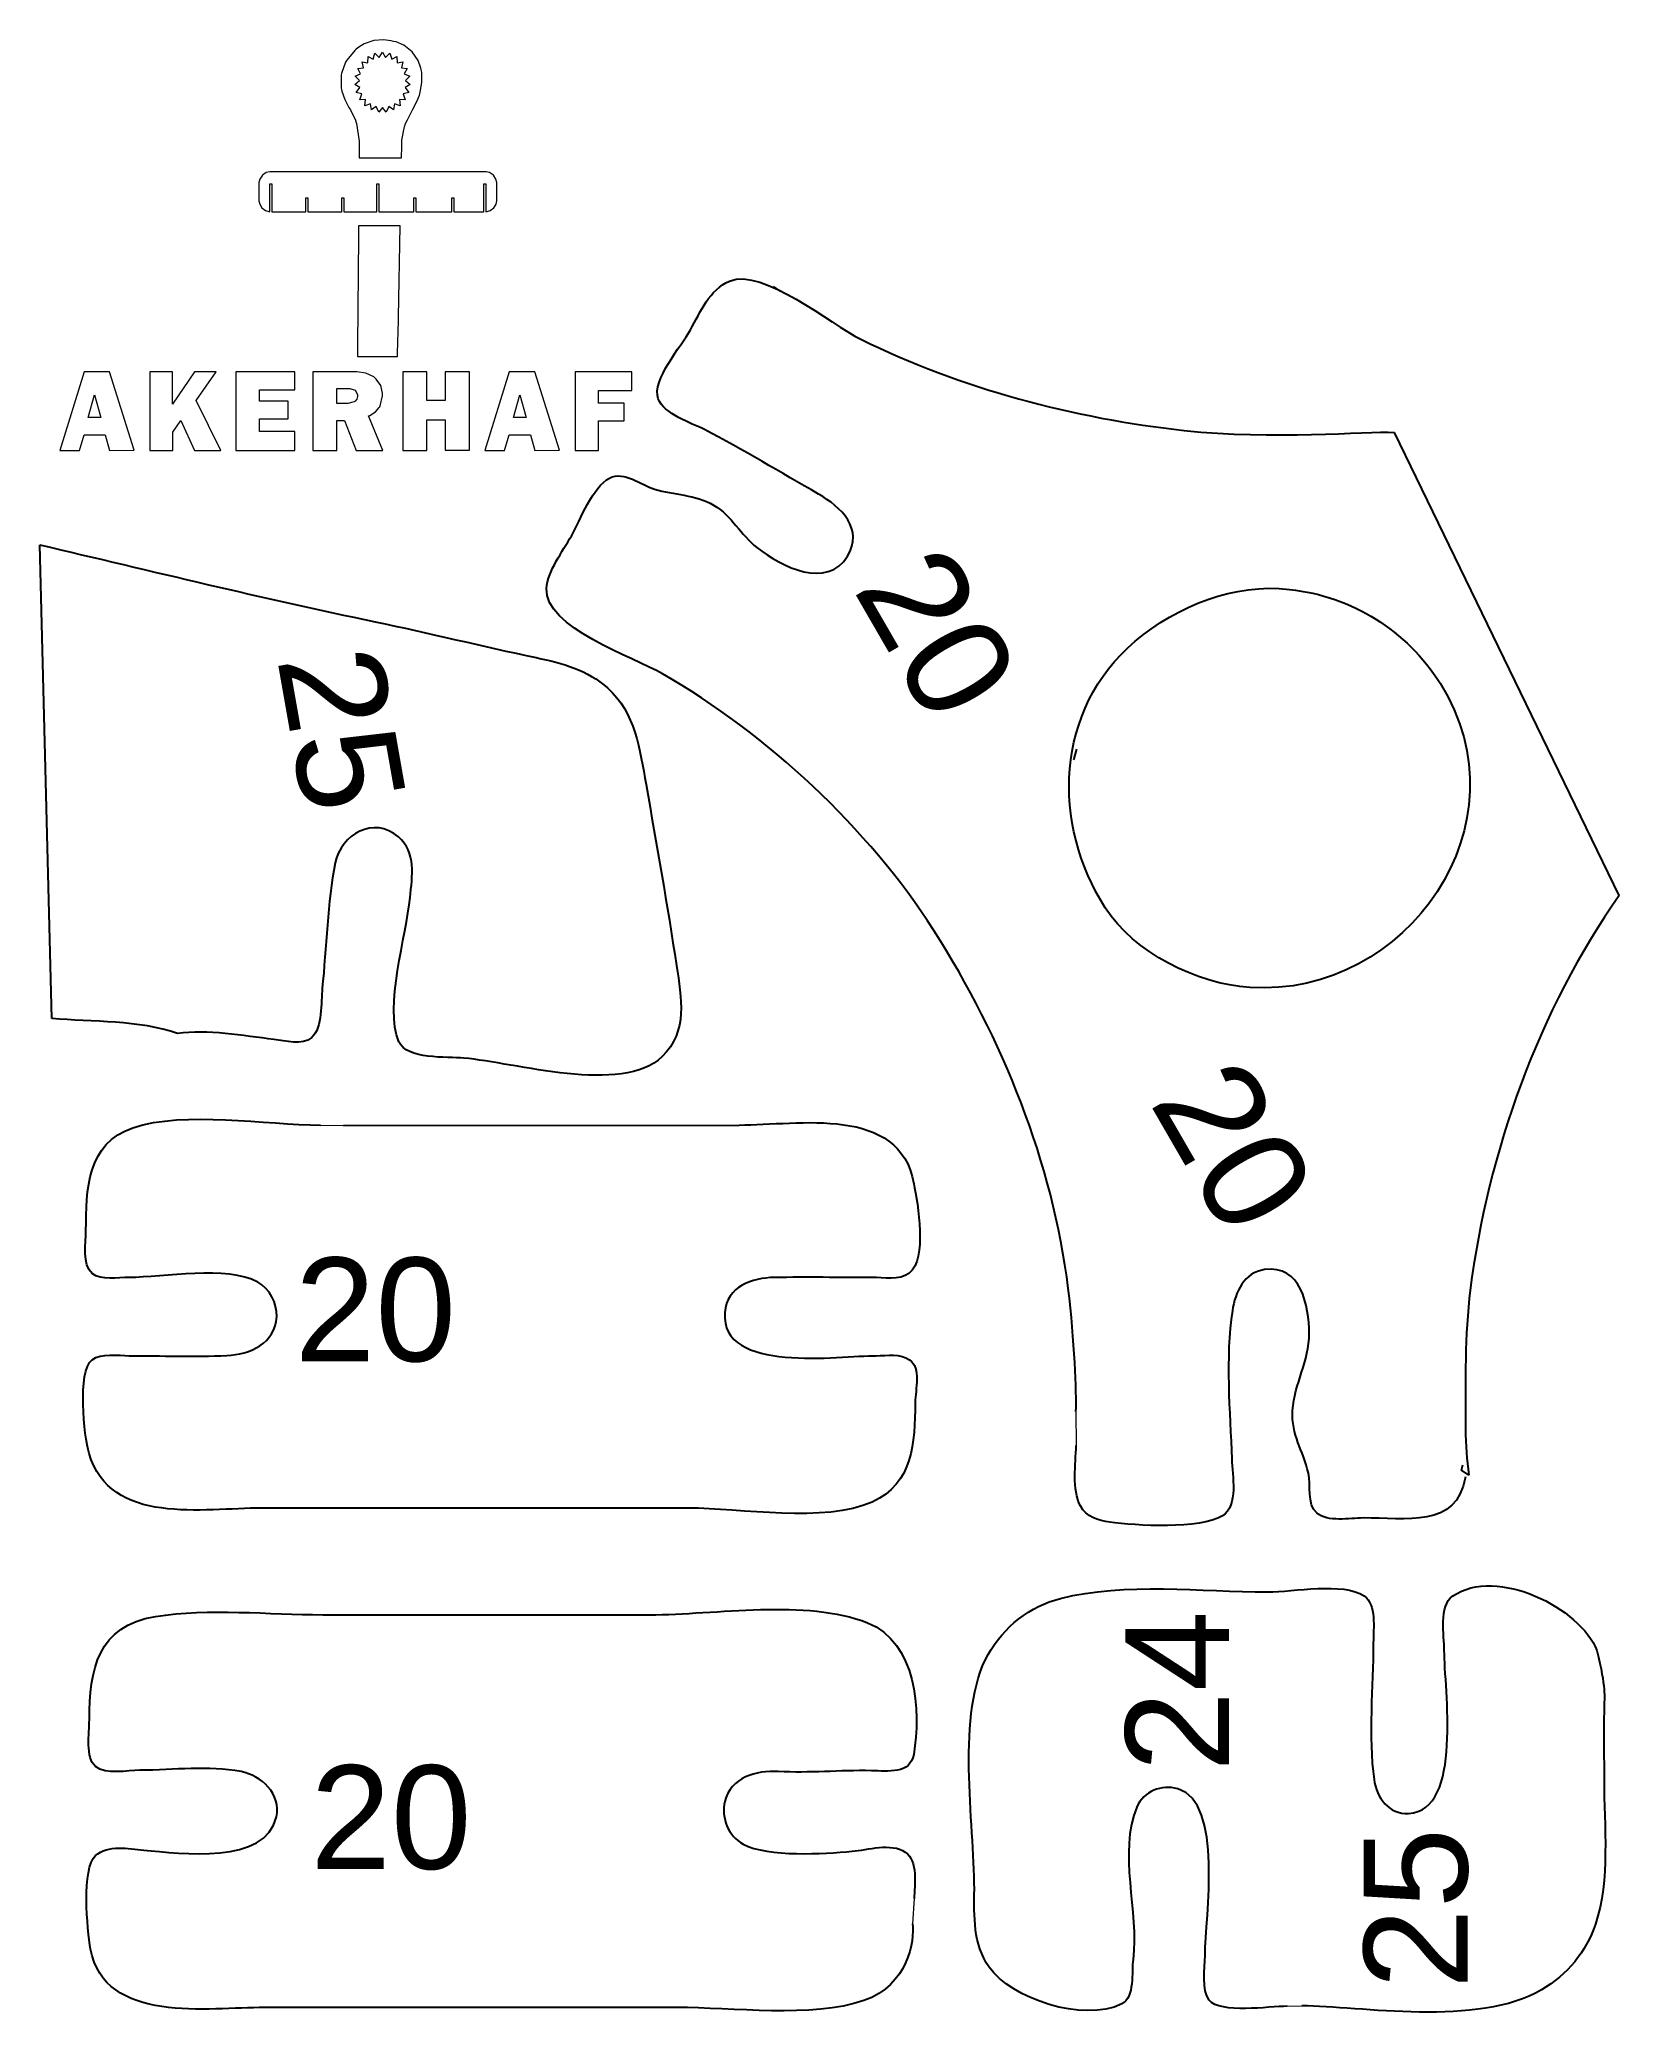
# Model space of a CAD drawing. Header units: millimetres. Extents: x 0.1 to 53.4, y 1.3 to 68.3.
import ezdxf
from ezdxf.enums import TextEntityAlignment as Align

# ---------------------------------------------------------------- set-up
doc = ezdxf.new("R2010")
doc.units = ezdxf.units.MM
for name, color, linetype, lineweight, true_color in [('Brücken', 5, 'Continuous', 15, 0x0000ff), ('Gravur', 3, 'Continuous', 15, 0x00ff00), ('Text', 1, 'Continuous', 5, 0xff0000)]:
    doc.layers.add(name, color=color, linetype=linetype, lineweight=lineweight, true_color=true_color)
doc.layers.add('Cut', color=7, linetype='Continuous', true_color=0xffffff)
doc.styles.add('textstyle15', font='')
doc.styles.add('textstyle16', font='')
doc.styles.add('textstyle17', font='')
doc.styles.add('textstyle18', font='')
doc.styles.add('textstyle19', font='')
doc.styles.add('textstyle20', font='')
doc.styles.add('textstyle21', font='')
doc.styles.get('textstyle15').set_extended_font_data('Arial')
doc.styles.get('textstyle16').set_extended_font_data('Arial')
doc.styles.get('textstyle17').set_extended_font_data('Arial')
doc.styles.get('textstyle18').set_extended_font_data('Arial')
doc.styles.get('textstyle19').set_extended_font_data('Arial')
doc.styles.get('textstyle20').set_extended_font_data('Arial')
doc.styles.get('textstyle21').set_extended_font_data('Arial')

msp = doc.modelspace()

# ---------------------------------------------------------------- linework, layer by layer
at = {"layer": 'Brücken'}
for p, q in [((9.583, 31.712), (10.349, 31.69)), ((35.063, 22.037), (35.07, 20.89)), ((29.61, 5.599), (29.555, 4.75)), ((42.194, 1.964), (42.688, 1.981))]:
    msp.add_line(p, q, dxfattribs=at)
at = {"layer": 'Cut'}
for p, q in [((53.394, 39.457), (45.812, 55.092)), ((0.514, 35.31), (0.107, 51.298))]:
    msp.add_line(p, q, dxfattribs=at)
for points in [[(24.852, 60.012), (25.097, 59.85)], [(35.082, 44.393), (34.986, 44.034)], [(10.349, 31.69), (23.703, 31.712)], [(48.315, 19.897), (48.07, 20.058), (48.119, 20.238)], [(9.656, 15.182), (20.683, 15.182)], [(21.602, 1.923), (7.687, 1.923)]]:
    msp.add_lwpolyline(points, dxfattribs=at)
for points in [[(23.38, 60.198), (24.502, 60.668), (26.779, 58.743), (27.81, 58.233)], [(22.058, 58.55), (22.404, 59.175), (22.7, 59.913), (23.38, 60.198)], [(20.972, 56.228), (20.746, 56.845), (21.757, 58.008), (22.058, 58.55)], [(27.81, 58.233), (31.171, 56.574), (34.986, 55.566), (38.72, 55.157)], [(22.531, 55.186), (22.076, 55.42), (21.163, 55.707), (20.972, 56.228)], [(26.378, 53.01), (25.099, 53.737), (23.848, 54.507), (22.531, 55.186)], [(38.72, 55.157), (41.714, 54.83), (44.812, 55.138), (45.812, 55.092)], [(19.33, 53.55), (19.821, 53.801), (20.389, 53.322), (20.841, 53.18)], [(18.041, 51.592), (18.344, 52.13), (18.767, 53.262), (19.33, 53.55)], [(20.841, 53.18), (21.508, 52.969), (22.201, 53.008), (22.84, 52.635)], [(27.36, 50.918), (27.912, 51.823), (27.148, 52.572), (26.378, 53.01)], [(22.84, 52.635), (23.464, 52.27), (23.743, 51.645), (24.302, 51.205)], [(0.107, 51.298), (3.867, 50.408), (7.627, 49.492), (11.418, 48.699)], [(17.206, 49.821), (17.247, 50.43), (17.746, 51.07), (18.041, 51.592)], [(24.302, 51.205), (25.14, 50.546), (26.667, 49.782), (27.36, 50.918)], [(21.117, 46.941), (20.142, 47.501), (17.117, 48.518), (17.206, 49.821)], [(37.066, 48.045), (38.491, 49.249), (40.422, 50.007), (42.272, 49.793)], [(42.272, 49.793), (44.393, 49.548), (46.214, 48.414), (47.348, 46.624)], [(11.418, 48.699), (13.247, 48.317), (15.036, 47.871), (16.857, 47.488)], [(36.055, 39.043), (34.248, 41.85), (34.338, 45.739), (37.066, 48.045)], [(16.857, 47.488), (17.748, 47.3), (18.577, 47.074), (19.263, 46.464)], [(19.263, 46.464), (20.193, 45.638), (20.353, 44.384), (20.56, 43.21)], [(30.269, 38.279), (28.068, 41.733), (24.638, 44.918), (21.117, 46.941)], [(47.348, 46.624), (50.34, 41.898), (46.237, 36.01), (40.936, 36.354)], [(20.56, 43.21), (20.919, 41.173), (21.279, 39.136), (21.588, 37.094)], [(12.209, 41.439), (11.377, 42.149), (10.268, 41.532), (10.075, 40.557)], [(12.601, 39.394), (12.669, 40.114), (12.82, 40.918), (12.209, 41.439)], [(10.075, 40.557), (9.814, 39.239), (9.777, 37.679), (9.636, 36.326)], [(12.224, 34.522), (11.721, 35.703), (12.476, 38.119), (12.601, 39.394)], [(40.936, 36.354), (39.136, 36.471), (37.03, 37.53), (36.055, 39.043)], [(53.394, 39.457), (50.687, 35.625), (48.956, 30.795), (48.368, 26.142)], [(34.804, 26.193), (34.283, 30.449), (32.59, 34.636), (30.269, 38.279)], [(21.588, 37.094), (21.754, 35.995), (21.98, 34.874), (21.105, 34.021)], [(9.636, 36.326), (9.589, 35.86), (9.657, 34.997), (9.28, 34.664)], [(4.758, 34.796), (3.462, 35.27), (1.882, 35.177), (0.514, 35.31)], [(8.008, 34.602), (6.975, 34.723), (5.748, 34.951), (4.758, 34.796)], [(9.28, 34.664), (8.958, 34.381), (8.39, 34.558), (8.008, 34.602)], [(14.418, 33.969), (13.848, 34.017), (12.481, 33.919), (12.224, 34.522)], [(21.105, 34.021), (19.765, 32.713), (16.13, 33.825), (14.418, 33.969)], [(3.249, 31.619), (4.994, 32.209), (7.736, 31.712), (9.583, 31.712)], [(23.703, 31.712), (25.698, 31.712), (29.116, 32.399), (29.597, 29.732)], [(1.666, 28.149), (1.666, 29.523), (1.699, 31.094), (3.249, 31.619)], [(29.597, 29.732), (29.723, 29.037), (30.068, 27.197), (29.429, 26.701)], [(1.877, 26.701), (1.531, 26.975), (1.666, 27.75), (1.666, 28.149)], [(7.458, 26.41), (6.431, 26.98), (4.287, 26.565), (3.117, 26.566)], [(42.934, 24.673), (42.922, 25.612), (42.669, 27.007), (41.426, 26.83)], [(3.117, 26.566), (2.75, 26.566), (2.18, 26.462), (1.877, 26.701)], [(8.099, 25.246), (8.119, 25.704), (7.858, 26.188), (7.458, 26.41)], [(24.89, 26.565), (24.14, 26.555), (23.287, 26.273), (23.219, 25.378)], [(28.189, 26.566), (27.091, 26.565), (25.988, 26.58), (24.89, 26.565)], [(29.429, 26.701), (29.124, 26.463), (28.559, 26.566), (28.189, 26.566)], [(35.063, 22.037), (35.09, 22.676), (35.018, 24.45), (34.804, 26.193)], [(41.426, 26.83), (40.743, 26.732), (40.437, 26.073), (40.341, 25.446)], [(48.368, 26.142), (48.172, 24.598), (48.213, 23.045), (48.207, 21.502)], [(6.416, 23.932), (7.195, 23.97), (8.059, 24.335), (8.099, 25.246)], [(23.219, 25.378), (23.063, 23.309), (27.101, 23.927), (28.321, 23.926)], [(40.341, 25.446), (40.1, 23.869), (40.264, 22.03), (40.322, 20.436)], [(42.375, 22.076), (42.43, 22.986), (42.945, 23.751), (42.934, 24.673)], [(1.77, 20.627), (1.6, 21.217), (1.363, 23.383), (1.877, 23.791)], [(1.877, 23.791), (2.176, 24.027), (2.757, 23.926), (3.117, 23.926)], [(3.117, 23.926), (4.212, 23.926), (5.323, 23.878), (6.416, 23.932)], [(28.321, 23.926), (28.693, 23.926), (29.148, 24.005), (29.45, 23.791)], [(29.45, 23.791), (29.846, 23.509), (29.646, 22.796), (29.641, 22.343)], [(29.641, 22.343), (29.625, 20.979), (29.575, 19.616), (28.189, 18.986)], [(42.906, 19.957), (42.728, 20.765), (42.323, 21.22), (42.375, 22.076)], [(48.207, 21.502), (48.205, 20.831), (48.259, 20.459), (48.315, 19.897)], [(35.218, 18.853), (34.919, 19.413), (35.062, 20.254), (35.07, 20.89)], [(7.604, 18.78), (5.62, 18.78), (2.478, 18.177), (1.77, 20.627)], [(40.322, 20.436), (40.342, 19.889), (40.55, 18.859), (40.009, 18.521)], [(43.187, 18.618), (42.854, 18.911), (42.991, 19.567), (42.906, 19.957)], [(48.202, 19.831), (47.928, 18.077), (46.165, 18.458), (44.756, 18.448)], [(28.189, 18.986), (26.595, 18.261), (23.737, 18.78), (21.987, 18.78)], [(36.203, 18.306), (35.815, 18.356), (35.411, 18.489), (35.218, 18.853)], [(21.987, 18.78), (17.205, 18.78), (12.396, 18.78), (7.604, 18.78)], [(40.009, 18.521), (39.25, 18.046), (37.08, 18.192), (36.203, 18.306)], [(44.756, 18.448), (44.3, 18.445), (43.558, 18.294), (43.187, 18.618)], [(47.779, 15.815), (49.266, 16.825), (52.088, 15.41), (52.64, 13.972)], [(34.54, 15.731), (36.727, 16.289), (39.289, 15.951), (41.534, 15.951)], [(41.534, 15.951), (42.415, 15.951), (44.071, 16.296), (44.791, 15.815)], [(20.683, 15.182), (22.912, 15.182), (25.967, 15.73), (28.035, 14.91)], [(32.104, 13.84), (32.638, 14.779), (33.513, 15.469), (34.54, 15.731)], [(44.791, 15.815), (45.207, 15.538), (45.097, 14.714), (45.097, 14.236)], [(47.492, 13.972), (47.493, 14.47), (47.293, 15.485), (47.779, 15.815)], [(1.779, 11.638), (1.779, 13.33), (2.06, 14.811), (4.011, 15.124)], [(4.011, 15.124), (5.811, 15.414), (7.832, 15.182), (9.656, 15.182)], [(28.035, 14.91), (29.684, 14.257), (29.843, 11.945), (29.591, 10.464)], [(45.097, 14.236), (45.097, 12.747), (44.918, 11.087), (45.122, 9.617)], [(31.637, 5.922), (31.637, 8.143), (30.999, 11.896), (32.104, 13.84)], [(46.284, 8.472), (48.138, 8.558), (47.491, 12.702), (47.492, 13.972)], [(52.64, 13.972), (52.956, 12.692), (52.89, 12.451), (52.883, 11.992)], [(1.989, 10.06), (1.636, 10.352), (1.779, 11.187), (1.779, 11.638)], [(52.883, 11.992), (52.872, 11.303), (52.882, 10.335), (52.882, 9.617)], [(6.899, 9.886), (5.777, 10.103), (4.669, 9.935), (3.486, 9.931)], [(29.591, 10.464), (29.478, 9.801), (28.722, 9.903), (28.166, 9.915)], [(3.486, 9.931), (3.054, 9.93), (2.341, 9.767), (1.989, 10.06)], [(8.092, 8.356), (8.263, 9.134), (7.58, 9.754), (6.899, 9.886)], [(25.016, 9.89), (24.284, 9.931), (23.414, 9.693), (23.22, 8.881)], [(28.166, 9.915), (27.071, 9.939), (26.084, 9.83), (25.016, 9.89)], [(38.499, 9.306), (37.948, 9.466), (37.352, 9.216), (37.122, 8.688)], [(45.122, 9.617), (45.207, 9.002), (45.623, 8.441), (46.284, 8.472)], [(52.882, 9.617), (52.882, 8.056), (53.092, 6.219), (52.591, 4.735)], [(23.22, 8.881), (23.087, 8.322), (23.338, 7.708), (23.839, 7.441)], [(39.423, 3.679), (39.423, 4.985), (40.065, 8.851), (38.499, 9.306)], [(3.617, 7.235), (4.858, 7.122), (7.737, 6.734), (8.092, 8.356)], [(37.122, 8.688), (36.469, 7.186), (37.198, 5.127), (36.992, 3.547)], [(1.989, 7.051), (2.405, 7.425), (3.097, 7.283), (3.617, 7.235)], [(23.839, 7.441), (24.695, 6.984), (26.545, 7.116), (27.51, 7.196)], [(27.51, 7.196), (28.047, 7.241), (28.82, 7.495), (29.306, 7.17)], [(1.823, 3.892), (1.702, 4.563), (1.513, 6.621), (1.989, 7.051)], [(29.306, 7.17), (29.749, 6.875), (29.61, 6.064), (29.61, 5.599)], [(32.139, 3.284), (31.578, 4.085), (31.637, 4.975), (31.637, 5.922)], [(29.555, 4.75), (29.61, 4.182), (29.423, 2.68), (27.904, 2.155)], [(52.591, 4.735), (52.271, 3.786), (51.65, 3.043), (50.771, 2.519)], [(7.687, 1.923), (5.813, 1.923), (2.279, 1.359), (1.823, 3.892)], [(36.992, 3.547), (36.937, 3.132), (37.053, 2.261), (36.61, 2.043)], [(39.558, 2.175), (39.292, 2.512), (39.423, 3.237), (39.423, 3.679)], [(36.61, 2.043), (35.306, 1.402), (32.881, 2.225), (32.139, 3.284)], [(27.904, 2.155), (26.181, 1.559), (23.447, 1.923), (21.602, 1.923)], [(42.194, 1.964), (41.58, 1.964), (39.936, 1.698), (39.558, 2.175)], [(50.771, 2.519), (48.651, 1.257), (44.625, 1.964), (42.688, 1.981)]]:
    msp.add_open_spline(points, degree=3, dxfattribs=at)
at = {"layer": 'Gravur'}
for points in [[(12.98, 67.291), (12.968, 67.381), (12.873, 67.643), (12.67, 67.939), (12.387, 68.161), (12.131, 68.27), (12.043, 68.288), (11.961, 68.313), (11.706, 68.345), (11.372, 68.315), (11.056, 68.203), (10.837, 68.068), (10.773, 68.012), (10.74, 67.985), (10.463, 67.661), (10.442, 67.624), (10.424, 67.591), (10.295, 67.244), (10.288, 67.208), (10.28, 67.163), (10.28, 66.712), (10.288, 66.668), (10.3, 66.609), (10.394, 66.327), (10.531, 66.062), (10.564, 66.012), (10.587, 65.981), (10.756, 65.635), (10.767, 65.598), (10.767, 65.592), (10.773, 65.577), (10.773, 65.575), (10.789, 65.517), (10.881, 64.916), (10.883, 64.855), (10.88, 64.364), (12.311, 64.364), (12.318, 64.744), (12.318, 64.911), (12.32, 64.958), (12.412, 65.42), (12.429, 65.464), (12.437, 65.489), (12.467, 65.563), (12.509, 65.646), (12.566, 65.749), (12.629, 65.868), (12.649, 65.908), (12.687, 65.982), (12.826, 66.263), (12.913, 66.475), (12.925, 66.515), (12.945, 66.578), (13.001, 66.9), (12.991, 67.227)], [(11.262, 66.186), (11.076, 66.118), (11.097, 66.329), (10.901, 66.321), (10.973, 66.518), (10.784, 66.568), (10.902, 66.736), (10.732, 66.839), (10.888, 66.967), (10.749, 67.116), (10.931, 67.193), (10.834, 67.377), (11.029, 67.398), (10.982, 67.604), (11.175, 67.567), (11.181, 67.779), (11.357, 67.688), (11.415, 67.89), (11.562, 67.751), (11.669, 67.928), (11.775, 67.751), (11.922, 67.89), (11.98, 67.688), (12.157, 67.779), (12.163, 67.567), (12.355, 67.604), (12.308, 67.398), (12.503, 67.377), (12.406, 67.193), (12.589, 67.116), (12.45, 66.967), (12.605, 66.839), (12.435, 66.736), (12.553, 66.568), (12.364, 66.518), (12.436, 66.321), (12.241, 66.329), (12.261, 66.118), (12.076, 66.186), (12.043, 65.977), (11.88, 66.094), (11.797, 65.902), (11.669, 66.062), (11.541, 65.902), (11.457, 66.094), (11.295, 65.977)], [(7.745, 63.86), (7.616, 63.773), (7.53, 63.644), (7.498, 63.526), (7.498, 62.946), (7.498, 62.909), (7.526, 62.797), (7.604, 62.671), (7.722, 62.583), (7.832, 62.545), (7.87, 62.541), (7.87, 63.486), (7.937, 63.486), (7.937, 62.541), (9.085, 62.541), (9.085, 63.014), (9.152, 63.014), (9.152, 62.541), (10.3, 62.541), (10.3, 63.014), (10.367, 63.014), (10.367, 62.541), (11.481, 62.541), (11.481, 63.486), (11.548, 63.486), (11.548, 62.541), (12.73, 62.541), (12.73, 63.014), (12.797, 63.014), (12.797, 62.541), (14.012, 62.541), (14.012, 63.014), (14.08, 63.014), (14.08, 62.541), (15.092, 62.541), (15.092, 63.486), (15.16, 63.486), (15.16, 62.541), (15.196, 62.545), (15.304, 62.583), (15.421, 62.671), (15.499, 62.795), (15.528, 62.905), (15.528, 62.942), (15.528, 63.526), (15.497, 63.644), (15.41, 63.772), (15.282, 63.859), (15.164, 63.891), (7.863, 63.891)], [(12.205, 58.871), (12.208, 58.981), (12.267, 62.069), (10.86, 62.069), (10.856, 61.701), (10.825, 58.025), (10.822, 57.657), (12.177, 57.657), (12.179, 57.768)], [(1.602, 55.008), (2.314, 55.008), (2.464, 54.485), (3.295, 54.487), (2.462, 57.141), (1.601, 57.141), (0.782, 54.485), (1.443, 54.485)], [(3.82, 54.485), (4.591, 54.485), (4.591, 55.097), (4.866, 55.488), (5.324, 54.485), (6.216, 54.485), (5.384, 56.17), (6.055, 57.141), (5.322, 57.141), (4.588, 56.044), (4.588, 57.141), (3.82, 57.141)], [(8.484, 55.554), (8.484, 56.144), (7.516, 56.144), (7.516, 56.529), (8.713, 56.529), (8.713, 57.141), (6.717, 57.141), (6.717, 54.483), (8.713, 54.483), (8.713, 55.116), (7.516, 55.116), (7.516, 55.554)], [(11.112, 57.088), (10.806, 57.141), (9.32, 57.141), (9.32, 54.485), (10.134, 54.485), (10.134, 55.498), (10.391, 55.498), (10.779, 54.485), (11.682, 54.485), (11.2, 55.645), (11.247, 55.667), (11.437, 55.79), (11.562, 55.926), (11.577, 55.955), (11.593, 55.986), (11.671, 56.325), (11.671, 56.36), (11.672, 56.414), (11.609, 56.673), (11.459, 56.892), (11.417, 56.927), (11.374, 56.962)], [(13.787, 57.141), (13.787, 56.165), (13.164, 56.165), (13.164, 57.141), (12.35, 57.141), (12.35, 54.485), (13.164, 54.485), (13.164, 55.517), (13.787, 55.517), (13.787, 54.487), (14.602, 54.487), (14.602, 57.141)], [(16.659, 55.008), (16.809, 54.485), (17.64, 54.487), (16.808, 57.141), (15.946, 57.141), (15.127, 54.485), (15.788, 54.485), (15.947, 55.008)], [(18.168, 57.141), (18.168, 54.485), (18.961, 54.485), (18.961, 55.479), (19.826, 55.479), (19.826, 56.078), (18.961, 56.078), (18.961, 56.51), (20.087, 56.51), (20.087, 57.141)], [(2.171, 55.589), (1.741, 55.589), (1.956, 56.359)], [(10.711, 56.121), (10.503, 56.067), (10.482, 56.068), (10.134, 56.068), (10.134, 56.576), (10.568, 56.576), (10.744, 56.512), (10.822, 56.369), (10.822, 56.321), (10.823, 56.302), (10.8, 56.214), (10.745, 56.143), (10.729, 56.132)], [(16.516, 55.589), (16.087, 55.589), (16.301, 56.359)]]:
    msp.add_lwpolyline(points, close=True, dxfattribs=at)

# ---------------------------------------------------------------- texts
at = {"layer": 'Text', "lineweight": 60}
for style, p in [('textstyle15', (30.394, 48.324)), ('textstyle16', (40.394, 31.004))]:
    msp.add_text('20', height=3.5, rotation=300, dxfattribs=dict(at, style=style)).set_placement(p, align=Align.MIDDLE_CENTER)
at = {"layer": 'Text'}
for s, rotation, style, p in [('25', 280, 'textstyle21', (10.308, 45.075)), ('24', 90, 'textstyle19', (38.483, 12.601)), ('25', 90, 'textstyle20', (46.525, 5.27))]:
    msp.add_text(s, height=3.5, rotation=rotation, dxfattribs=dict(at, style=style)).set_placement(p, align=Align.MIDDLE_CENTER)
at = {"layer": 'Text', "style": 'textstyle18'}
msp.add_text('20', height=3.5, dxfattribs=at).set_placement((11.43, 25.487), align=Align.MIDDLE_CENTER)
at = {"layer": 'Text', "lineweight": 60, "style": 'textstyle17'}
msp.add_text('20', height=3.5, dxfattribs=at).set_placement((11.955, 8.35), align=Align.MIDDLE_CENTER)

doc.saveas('drawing.dxf')
